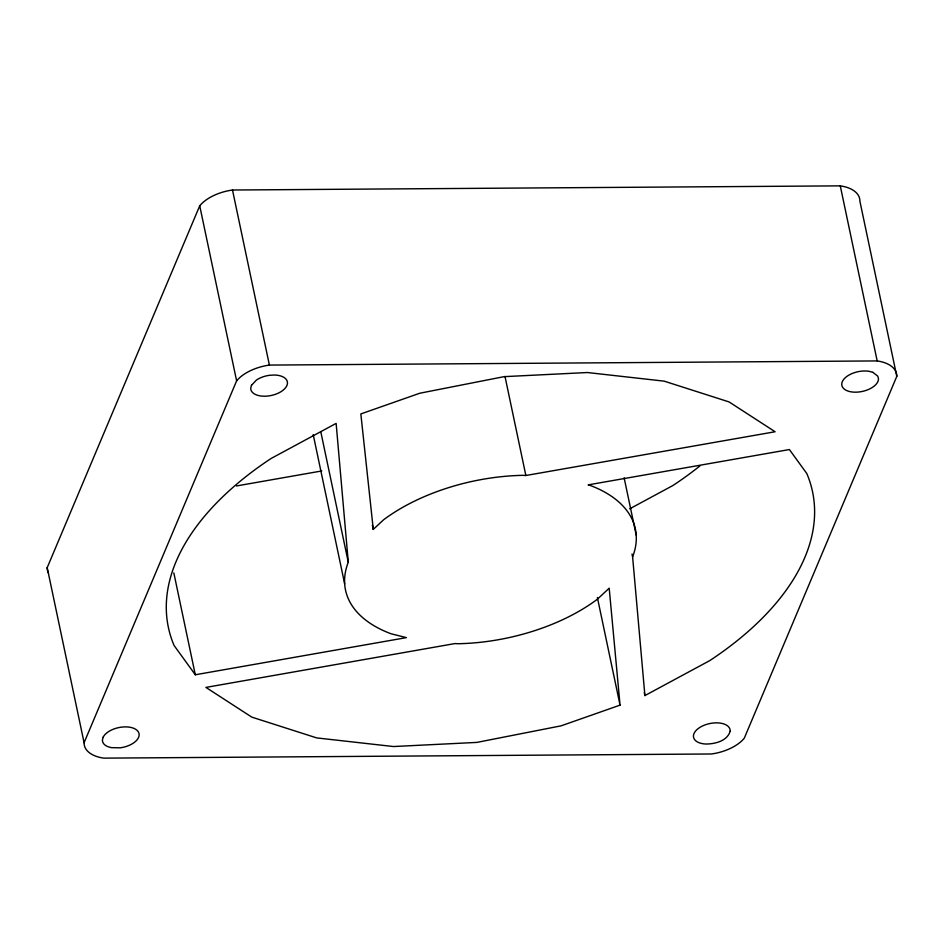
<?xml version="1.0" encoding="UTF-8"?>
<svg xmlns="http://www.w3.org/2000/svg" width="944" height="944" viewBox="0 0 944 944"><rect width="100%" height="100%" fill="white"/><g stroke="black" fill="none" stroke-linecap="round" stroke-linejoin="round"><path stroke-width="1.42" d="M47.2 567.651L199.727 205.792A37.028 20.06 -11.9 0 1 232.495 190.015L840.278 185.862A37.028 20.06 -11.9 0 1 859.913 201.284L896.8 376.349L744.273 738.208A37.028 20.06 -11.9 0 1 711.505 753.985L103.722 758.138A37.028 20.06 -11.9 0 1 84.087 742.716L47.2 567.651A37.028 20.06 -11.9 0 0 48.463 573.02M84.087 742.716L236.614 380.857L199.727 205.792M373.281 529.395L383.665 519.731A148.114 80.24 -11.9 0 1 523.118 475.328L525.867 475.505L775.107 431.75L729.087 401.932L664.175 381.152L587.416 372.526L504.061 376.656L419.773 393.235L360.844 413.932L373.281 529.395L372.373 525.1M629.66 508.851L672.942 485.499A329.137 178.298 -11.9 0 0 699.917 465.923M644.905 695.586L709.841 660.564A329.137 178.298 -11.9 0 0 806.813 473.558L789.396 449.545L588.147 484.874L589.823 485.287A148.114 80.24 -11.9 0 1 632.61 556.877L644.905 695.586L644.304 692.719M620.055 705.133L561.125 725.83L476.838 742.409L393.471 746.539L316.724 737.913L251.812 717.133L205.922 687.409L455.032 643.56L457.781 643.737A148.114 80.24 -11.9 0 0 597.233 599.334L609.199 588.195L620.055 705.133L597.375 597.505M236.484 485.959L321.798 470.95M348.277 562.187L336.135 423.396L271.058 458.501A329.137 178.298 -11.9 0 0 174.085 645.507L195.302 674.771L406.404 637.625L391.076 633.778A148.114 80.24 -11.9 0 1 348.277 562.187L320.759 431.597M236.614 380.857A37.028 20.06 -11.9 0 1 269.394 365.08L877.177 360.927A37.028 20.06 -11.9 0 1 896.8 376.349M840.278 185.862L877.177 360.927M624.126 477.782L636.221 535.177M632.008 554.01L632.61 556.877M505.005 376.491L525.867 475.505M313.219 434.653L344.666 583.888M232.495 190.015L269.394 365.08M173.826 572.89L195.302 674.771M251.482 385.305L250.738 388.055A18.656 10.101 -11.9 0 0 267.046 396.114A18.656 10.101 -11.9 0 0 287.106 384.999A18.656 10.101 -11.9 0 0 274.291 375.016L269.547 375.287A18.656 10.101 -11.9 0 0 256.438 380.043L251.482 385.305M103.179 737.146L102.424 739.895A18.656 10.101 -11.9 0 0 107.439 746.492L111.156 747.636L120.266 747.813A18.656 10.101 -11.9 0 0 139.028 735.978A18.656 10.101 -11.9 0 0 124.478 726.892A18.656 10.101 -11.9 0 0 103.179 737.146M730.137 731.329C727.187 741.075 715.104 743.943 706.065 744.037A18.656 10.101 -11.9 0 1 693.911 733.736A18.656 10.101 -11.9 0 1 714.407 722.915A18.656 10.101 -11.9 0 1 730.137 731.329M872.893 372.337L869.046 371.299A18.656 10.101 -11.9 0 0 842.756 380.774A18.656 10.101 -11.9 0 0 857.211 392.138A18.656 10.101 -11.9 0 0 878.475 378.721L877.778 376.172L872.893 372.337"/></g></svg>
